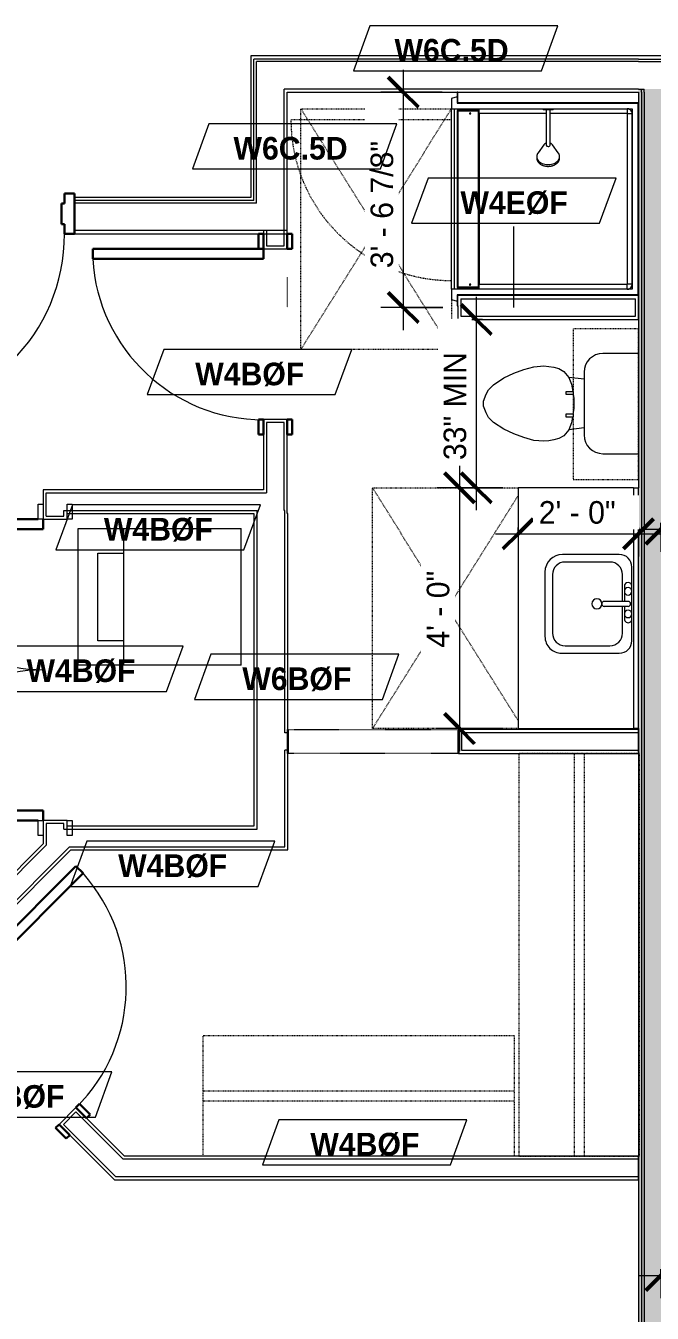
# Model space of a CAD drawing. Header units: inches. Extents: x -4010 to -1872, y 9846 to 12241.
# Drawn here: x -3465.3 to -3340.4, y 10130.1 to 10386.7 of the extents above; entities that cross this region are included whole.
import ezdxf

# ---------------------------------------------------------------- set-up
doc = ezdxf.new("R2010")
doc.units = ezdxf.units.IN
doc.header["$MEASUREMENT"] = 0
for name, pattern in [('Dash', [0.25, 0.125, -0.125]), ('Dash 3_32_', [0.1875, 0.09375, -0.09375]), ('Overhead', [0.15625, 0.09375, -0.0625])]:
    doc.linetypes.add(name, pattern=pattern)
for name, color, linetype, lineweight in [('0-1', 7, 'Continuous', 5), ('0-3', 8, 'Continuous', 9), ('A-ANNO-DIMS', 211, 'Continuous', 9), ('A-ANNO-DIMS-48', 211, 'Continuous', 9), ('A-DETL-1', 90, 'Dash 3_32_', 18), ('A-DETL-GENF-3', 92, 'Overhead', 9), ('A-DETL-MEDM', 33, 'Continuous', 30), ('A-DOOR-1', 7, 'Continuous', 9), ('A-DOOR-2', 10, 'Continuous', 30), ('A-DOOR-3', 31, 'Continuous', 9), ('A-DOOR-4', 31, 'Continuous', 30), ('A-DOOR-FRAM-2', 10, 'Continuous', 30), ('A-DOOR-FRAM-3', 31, 'Continuous', 30), ('A-GENM', 5, 'Continuous', 9), ('A-GENM-HDLN', 13, 'Dash', 9), ('A-WALL', 113, 'Continuous', 18), ('A-WALL-2', 250, 'Continuous', 18), ('A-WALL-3', 113, 'Continuous', 9), ('A-WALL-IDEN', 211, 'Continuous', 9), ('I-WALL-2', 241, 'Continuous', 5), ('I-WALL-3', 7, 'Continuous', 9), ('I-WALL-4', 2, 'Continuous', 9), ('P-SANR-FIXT', 6, 'Continuous', 9), ('P-SANR-FIXT-HDLN', 131, 'Dash', 9), ('Q-CASE', 31, 'Continuous', 9), ('Q-CASE-2', 31, 'Dash', 9), ('Q-CASE-HDLN', 31, 'Dash', 9)]:
    doc.layers.add(name, color=color, linetype=linetype, lineweight=lineweight)
doc.styles.add('Century Gothic', font='ufonts.com_century-gothic.ttf', dxfattribs={"height": 4.5})
doc.styles.add('Century Gothic_B', font='GOTHICB.TTF', dxfattribs={"height": 4.5})
doc.dimstyles.new('OD_1__HACK_2', dxfattribs={"dimscale": 12, "dimtxt": 4.698757, "dimasz": 0.5, "dimexe": 0.375, "dimexo": 0.25, "dimgap": 0.0625, "dimtad": 1, "dimdec": 4, "dimrnd": 0.0625, "dimzin": 3, "dimdsep": 46, "dimlunit": 4, "dimtxsty": 'Century Gothic', "dimblk1": 'OBLIQUE', "dimblk2": 'OBLIQUE', "dimsah": 1, "dimcen": 0.09, "dimdle": 0.375, "dimazin": 0, "dimtfac": 1, "dimtdec": 4, "dimtix": 1, "dimtmove": 0, "dimatfit": 3, "dimfxl": 1, "dimtvp": 1, "dimtfill": 1, "dimfrac": 2, "dimtolj": 1, "dimtzin": 0, "dimarcsym": 2})

# ---------------------------------------------------------------- blocks, each defined once
blk = doc.blocks.new('HOLLOW METAL - UNIT DOOR-2191978-UNITS PLANS - 3RD FLOOR')
at = {"layer": 'A-DOOR-1'}
blk.add_arc((18, 3.875), 36, 90, 180, dxfattribs=at)
at = {"layer": 'A-DOOR-2'}
for p, q in [((18, 39.875), (16.25, 39.875)), ((16.25, 39.875), (16.25, 3.875)), ((18, 3.875), (18, 39.875)), ((16.25, 3.875), (18, 3.875))]:
    blk.add_line(p, q, dxfattribs=at)
at = {"layer": 'A-DOOR-FRAM-2'}
for p, q in [((-18, 3.875), (-20, 3.875)), ((-20, 3.875), (-20, -4.125)), ((-18, 1.9375), (-18, 3.875)), ((18, 3.875), (18, 1.9375)), ((20, 3.875), (18, 3.875)), ((20, -4.125), (20, 3.875)), ((-17.375, 1.9375), (-18, 1.9375)), ((-17.375, -2.1875), (-17.375, 1.9375)), ((18, 1.9375), (17.375, 1.9375)), ((17.375, 1.9375), (17.375, -2.1875)), ((-18, -4.125), (-18, -2.1875)), ((-18, -2.1875), (-17.375, -2.1875)), ((17.375, -2.1875), (18, -2.1875)), ((18, -2.1875), (18, -4.125)), ((-20, -4.125), (-18, -4.125)), ((18, -4.125), (20, -4.125))]:
    blk.add_line(p, q, dxfattribs=at)
blk = doc.blocks.new('CTR - 1st Phase - Common Walls_rvt-1-UNITS PLANS - 3RD FLOOR')
at = {"layer": 'I-WALL-2'}
for points in [[(-3342.54, 9988.44), (-3342.54, 10374.04), (-3343.16, 10374.04), (-3343.16, 9988.44)], [(-3342.04, 9988.44), (-3342.04, 10374.04), (-3342.54, 10374.04), (-3342.54, 9988.44)], [(-3342.04, 9988.44), (-3336.54, 9988.44), (-3336.54, 10374.04), (-3342.04, 10374.04), (-3342.04, 9995.9)]]:
    blk.add_hatch(color=256, dxfattribs=at).paths.add_polyline_path(points, flags=0)
at = {"layer": 'A-WALL-2'}
for p, q in [((-3343.16, 10380.04), (-3419.78, 10380.04)), ((-3419.78, 10379.54), (-3419.78, 10380.04)), ((-3419.78, 10373.41), (-3419.78, 10379.54)), ((-3343.16, 10379.54), (-3419.28, 10379.54)), ((-3419.28, 10374.04), (-3419.28, 10379.54)), ((-3343.16, 10380.04), (-3342.54, 10380.04)), ((-3343.16, 10379.54), (-3342.04, 10379.54)), ((-3342.54, 10380.04), (-3342.04, 10380.04)), ((-3342.54, 10380.04), (-3342.04, 10380.04)), ((-3342.04, 10380.04), (-3207.1, 10380.04)), ((-3342.04, 10379.54), (-3207.1, 10379.54)), ((-3419.78, 10351.84), (-3419.78, 10373.41)), ((-3419.28, 10373.41), (-3419.28, 10374.04)), ((-3419.28, 10351.34), (-3419.28, 10373.41)), ((-3343.16, 10374.04), (-3413.78, 10374.04)), ((-3413.78, 10373.41), (-3413.78, 10374.04)), ((-3413.78, 10345.84), (-3413.78, 10373.41)), ((-3343.16, 10374.04), (-3342.54, 10374.04)), ((-3342.54, 10373.41), (-3342.54, 10374.04)), ((-3342.54, 10374.04), (-3342.04, 10374.04)), ((-3342.54, 10373.41), (-3342.54, 9988.44)), ((-3342.04, 10373.41), (-3342.04, 10374.04)), ((-3342.04, 10373.41), (-3342.04, 9988.44)), ((-3420.41, 10351.84), (-3455.52, 10351.84)), ((-3420.41, 10351.34), (-3455.52, 10351.34)), ((-3419.78, 10351.84), (-3420.41, 10351.84)), ((-3419.78, 10351.34), (-3420.41, 10351.34)), ((-3419.28, 10351.34), (-3419.78, 10351.34)), ((-3420.41, 10345.84), (-3455.52, 10345.84)), ((-3419.28, 10345.84), (-3420.41, 10345.84)), ((-3413.78, 10345.84), (-3419.28, 10345.84))]:
    blk.add_line(p, q, dxfattribs=at)
at = {"layer": 'I-WALL-3'}
for p, q in [((-3343.16, 10380.66), (-3420.41, 10380.66)), ((-3420.41, 10380.66), (-3420.41, 10380.04)), ((-3420.41, 10380.04), (-3420.41, 10373.41)), ((-3342.54, 10380.66), (-3343.16, 10380.66)), ((-3207.1, 10380.66), (-3342.54, 10380.66)), ((-3420.41, 10373.41), (-3420.41, 10352.46)), ((-3413.16, 10373.41), (-3379.28, 10373.41)), ((-3413.16, 10345.21), (-3413.16, 10373.41)), ((-3379.16, 10373.41), (-3343.16, 10373.41)), ((-3343.16, 10373.41), (-3343.16, 10371.39)), ((-3420.41, 10352.46), (-3455.52, 10352.46)), ((-3455.52, 10345.21), (-3420.41, 10345.21)), ((-3420.41, 10345.21), (-3413.78, 10345.21)), ((-3413.78, 10345.21), (-3413.16, 10345.21)), ((-3343.16, 10332.89), (-3343.16, 10294.6)), ((-3343.16, 10246.6), (-3343.16, 9988.44))]:
    blk.add_line(p, q, dxfattribs=at)
at = {"layer": '0-3', "rotation": 180}
blk.add_blockref('HOLLOW METAL - UNIT DOOR-2191978-UNITS PLANS - 3RD FLOOR', (-3475.52, 10349.09), dxfattribs=at)
blk = doc.blocks.new('SWING - DOUBLE - FLUSH - 5-0 x 6-8 - DUMMY-3700318-UNITS PLANS - 3RD FLOOR')
at = {"layer": 'A-DOOR-3'}
for p, q in [((-33, 2.375), (-33, 3.375)), ((-33, 3.375), (-30, 3.375)), ((-30, 3.375), (-30, 2.375)), ((30, 2.375), (30, 3.375)), ((30, 3.375), (33, 3.375)), ((33, 3.375), (33, 2.375)), ((-30, 2.375), (-33, 2.375)), ((33, 2.375), (30, 2.375)), ((-33, -2.375), (-30, -2.375)), ((-33, -3.375), (-33, -2.375)), ((-30, -2.375), (-30, -3.375)), ((30, -2.375), (33, -2.375)), ((30, -3.375), (30, -2.375)), ((33, -2.375), (33, -3.375)), ((-30, -3.375), (-33, -3.375)), ((33, -3.375), (30, -3.375))]:
    blk.add_line(p, q, dxfattribs=at)
for centre, start, end in [((-30, -2.375), 270, 0), ((30, -2.375), 180, 270)]:
    blk.add_arc(centre, 30, start, end, dxfattribs=at)
at = {"layer": 'A-DOOR-4'}
for p, q in [((-28, -2.375), (-30, -2.375)), ((-28, -32.375), (-28, -2.375)), ((28, -2.375), (30, -2.375)), ((28, -32.375), (28, -2.375)), ((-30, -3.375), (-30, -32.375)), ((30, -3.375), (30, -32.375)), ((-30, -32.375), (-28, -32.375)), ((30, -32.375), (28, -32.375))]:
    blk.add_line(p, q, dxfattribs=at)
blk = doc.blocks.new('Door-Opening - 34_ x 80_-3924454-UNITS PLANS - 3RD FLOOR')
at = {"layer": 'A-DETL-GENF-3'}
for p, q in [((-17.32, 2.37), (16.68, 2.37)), ((16.68, -2.38), (-17.32, -2.38))]:
    blk.add_line(p, q, dxfattribs=at)
at = {"layer": 'A-DETL-MEDM'}
for p, q in [((-17.32, -2.38), (-17.32, 2.37)), ((16.68, 2.37), (16.68, -2.38))]:
    blk.add_line(p, q, dxfattribs=at)
blk = doc.blocks.new('M_Sink Vanity-Square - 500 x 440mm-1352614-UNITS PLANS - 3RD FLOOR')
at = {"layer": 'P-SANR-FIXT'}
for p, q in [((7.96, 7.09), (-6.72, 7.09)), ((0.12, 5.22), (-5.22, 5.22)), ((3.62, 7.09), (-2.88, 7.09)), ((-2.88, 5.59), (0.12, 5.59)), ((0.12, 6.33), (0.12, 1.59)), ((1.12, 6.33), (1.12, 1.59)), ((1.12, 5.59), (3.62, 5.59)), ((6.46, 5.22), (1.12, 5.22)), ((-9.22, 4.59), (-9.22, -6.73)), ((-7.72, 2.72), (-7.72, -6.23)), ((8.96, -6.23), (8.96, 2.72)), ((10.46, -6.91), (10.46, 4.59)), ((-5.72, -10.23), (7.14, -10.23)), ((-5.22, -8.73), (6.46, -8.73))]:
    blk.add_line(p, q, dxfattribs=at)
for centre, radius, start, end in [((-6.72, 4.59), 2.5, 90, 180), ((-5.22, 2.72), 2.5, 90, 180), ((-2.88, 6.34), 0.75, 90, 270), ((-1.88, 6.34), 0.75, 360, 180), ((-1.88, 6.34), 0.75, 180, 0), ((0.62, 6.33), 0.5, 360, 180), ((2.62, 6.34), 0.75, 360, 180), ((2.62, 6.34), 0.75, 180, 360), ((3.62, 6.34), 0.75, 270, 90), ((6.46, 2.72), 2.5, 0, 90), ((7.96, 4.59), 2.5, 360, 90), ((0.62, 0.13), 1, 360, 180), ((0.62, 0.13), 1, 180, 0), ((0.62, 1.59), 0.5, 180, 0), ((-5.72, -6.73), 3.5, 180, 270), ((-5.22, -6.23), 2.5, 180, 270), ((6.46, -6.23), 2.5, 270, 0), ((7.14, -6.91), 3.32, 270, 0)]:
    blk.add_arc(centre, radius, start, end, dxfattribs=at)
blk = doc.blocks.new('Toilet-Domestic-3D - Toilet-Domestic-3D-V31-UNITS PLANS - 3RD FLOOR')
at = {"layer": 'P-SANR-FIXT'}
for p, q in [((-3.74, 10), (-2.74, 11)), ((-2.74, 11), (-1.87, 11.5)), ((-1.87, 11.5), (-0.5, 12)), ((-0.5, 12), (0.5, 12)), ((0.5, 12), (1.87, 11.5)), ((1.87, 11.5), (2.74, 11)), ((2.74, 11), (3.74, 10)), ((-6.06, 6), (-5.13, 8)), ((-5.13, 8), (-3.74, 10)), ((3.74, 10), (5.13, 8)), ((5.13, 8), (6.06, 6)), ((-6.79, 4), (-6.06, 6)), ((6.06, 6), (6.79, 4)), ((-7.33, 1.99), (-6.79, 4)), ((6.79, 4), (7.33, 1.99)), ((-7.5, 0), (-7.33, 1.99)), ((7.33, 1.99), (7.5, 0)), ((-7.41, -1), (-7.5, 0)), ((-7.24, -2), (-7.41, -1)), ((-6.97, -3), (-7.24, -2)), ((7.24, -2), (6.97, -3)), ((7.41, -1), (7.24, -2)), ((7.5, 0), (7.41, -1)), ((-6.4, -4), (-6.97, -3)), ((-5.21, -5), (-6.4, -4)), ((-3.84, -5.5), (-5.21, -5)), ((-4.86, -8.02), (-5.21, -5)), ((5.21, -5), (3.84, -5.5)), ((4.86, -8.02), (5.21, -5)), ((6.4, -4), (5.21, -5)), ((6.97, -3), (6.4, -4)), ((-2.61, -5.72), (-3.84, -5.5)), ((-1, -6), (-2.12, -5.8)), ((1, -6), (-1, -6)), ((1.89, -5.84), (1, -6)), ((3.84, -5.5), (2.38, -5.76)), ((6.25, -8.02), (-6.25, -8.02)), ((-9.98, -11.75), (-9.98, -18.85)), ((9.98, -18.85), (9.98, -11.75))]:
    blk.add_line(p, q, dxfattribs=at)
for centre, start, end in [((-6.25, -11.75), 90, 180), ((6.25, -11.75), 0, 90)]:
    blk.add_arc(centre, 3.73, start, end, dxfattribs=at)
blk = doc.blocks.new('Bath Vanity - Bath Vanity 48_-2551079-UNITS PLANS - 3RD FLOOR')
at = {"layer": 'Q-CASE'}
for p, q in [((-23.26, -1), (-23.26, -24)), ((24.74, -24), (24.74, -1)), ((-23.26, -24), (24.74, -24))]:
    blk.add_line(p, q, dxfattribs=at)
blk = doc.blocks.new('ADA Clearances - 30_x48_-1721104-UNITS PLANS - 3RD FLOOR')
at = {"layer": 'A-GENM-HDLN'}
for p, q in [((15, 24), (-15, -24)), ((-15, 24), (15, -24)), ((-15, 14), (-15, 24)), ((-15, 24), (15, 24)), ((15, 24), (15, -24)), ((15, -24), (-15, -24))]:
    blk.add_line(p, q, dxfattribs=at)
blk = doc.blocks.new('ADA Clearances - 30_x48_-V8-UNITS PLANS - 3RD FLOOR')
at = {"layer": 'A-GENM-HDLN'}
for p, q in [((15, 24), (-14, -22.41)), ((-14, 24), (15, 24)), ((15, 24), (15, -24)), ((-14, 22.41), (15, -24)), ((15, -24), (-14, -24))]:
    blk.add_line(p, q, dxfattribs=at)
blk = doc.blocks.new('BATHROOM MIRROR - BATHROOM MIRROR 48_-3124766-UNITS PLANS - 3RD FLOOR')
at = {"layer": 'Q-CASE'}
for p, q in [((24.74, 24), (-23.26, 24)), ((-23.26, 23), (-23.26, 24)), ((24.74, 24), (24.74, 23)), ((-23.26, 23), (24.74, 23))]:
    blk.add_line(p, q, dxfattribs=at)
blk = doc.blocks.new('300 Series Wall Hung Cabinet_326 - 30_-2909952-UNITS PLANS - 3RD FLOOR')
at = {"layer": 'Q-CASE'}
for p, q in [((-2.5, -13.19), (-2.01, -13.19)), ((-2.5, -13.19), (-2.5, -14.69)), ((-2.5, -14.69), (-2.01, -14.69)), ((-2.01, -14.69), (-2.01, -13.19)), ((2, -13.19), (2.49, -13.19)), ((2, -13.19), (2, -14.69)), ((2, -14.69), (2.49, -14.69)), ((2.49, -14.69), (2.49, -13.19))]:
    blk.add_line(p, q, dxfattribs=at)
at = {"layer": 'Q-CASE-2'}
for p, q in [((15, -0.19), (-15, -0.19)), ((-15, -0.19), (-15, -13.19)), ((15, -13.19), (15, -0.19)), ((-15, -13.19), (15, -13.19))]:
    blk.add_line(p, q, dxfattribs=at)
blk = doc.blocks.new('Stacked Washer and Dryer - 26_x25_ - Private-1352637-UNITS PLANS - 3RD FLOOR')
at = {"layer": 'P-SANR-FIXT'}
for p, q in [((0, 13.625), (32.4375, 13.625)), ((0, 13.625), (0, -13.625)), ((23.34375, 13.625), (23.34375, -13.625)), ((32.4375, 13.625), (32.4375, -13.625)), ((23.34375, 8.75), (28.53125, 8.75)), ((28.53125, 8.75), (28.53125, -8.75)), ((28.53125, -8.75), (23.34375, -8.75)), ((32.4375, -13.625), (0, -13.625))]:
    blk.add_line(p, q, dxfattribs=at)
blk = doc.blocks.new('SWING - SINGLE - FLUSH - 2-10 x 6-8 - PRIVACY-3199407-UNITS PLANS - 3RD FLOOR')
at = {"layer": 'A-DOOR-3'}
blk.add_arc((17, 2.37), 34.07, 93.3657, 180, dxfattribs=at)
at = {"layer": 'A-DOOR-4'}
for p, q in [((15, 2.37), (15, 36.38)), ((17, 36.38), (15, 36.38)), ((17, 2.37), (17, 36.38)), ((17, 2.37), (15, 2.37))]:
    blk.add_line(p, q, dxfattribs=at)
at = {"layer": 'A-DOOR-FRAM-3'}
for p, q in [((-17, 3.37), (-20, 3.37)), ((-20, 3.37), (-20, 2.37)), ((-17, 2.37), (-17, 3.37)), ((20, 3.37), (17, 3.37)), ((17, 3.37), (17, 2.37)), ((20, 2.37), (20, 3.37)), ((-20, 2.37), (-17, 2.37)), ((17, 2.37), (20, 2.37)), ((-17, -2.38), (-20, -2.38)), ((-20, -2.38), (-20, -3.38)), ((-17, -3.38), (-17, -2.38)), ((20, -2.38), (17, -2.38)), ((17, -2.38), (17, -3.38)), ((20, -3.38), (20, -2.38)), ((-20, -3.38), (-17, -3.38)), ((17, -3.38), (20, -3.38))]:
    blk.add_line(p, q, dxfattribs=at)
blk = doc.blocks.new('OD_CW_Closet - OD_CW_Closet-3802031-UNITS PLANS - 3RD FLOOR')
at = {"layer": 'Q-CASE-HDLN'}
for p, q in [((80.99, 24), (0.74, 24)), ((0.74, 24), (0.74, 0)), ((80.99, 0), (80.99, 24)), ((0.74, 13), (80.99, 13)), ((0.74, 11), (80.99, 11)), ((0.74, 0), (80.99, 0))]:
    blk.add_line(p, q, dxfattribs=at)
blk = doc.blocks.new('SWING - SINGLE - FLUSH - 2-10 x 6-8 - PRIVACY-3199405-UNITS PLANS - 3RD FLOOR')
at = {"layer": 'A-DOOR-3'}
blk.add_arc((17, -2.37), 34.07, 180, 266.6343, dxfattribs=at)
at = {"layer": 'A-DOOR-4'}
for p, q in [((15, -2.37), (15, -36.38)), ((17, -2.37), (15, -2.37)), ((17, -2.37), (17, -36.38)), ((17, -36.38), (15, -36.38))]:
    blk.add_line(p, q, dxfattribs=at)
at = {"layer": 'A-DOOR-FRAM-3'}
for p, q in [((-20, 2.38), (-20, 3.38)), ((-20, 3.38), (-17, 3.38)), ((-17, 3.38), (-17, 2.38)), ((17, 2.38), (17, 3.38)), ((17, 3.38), (20, 3.38)), ((20, 3.38), (20, 2.38)), ((-17, 2.38), (-20, 2.38)), ((20, 2.38), (17, 2.38)), ((-20, -2.37), (-17, -2.37)), ((-20, -3.37), (-20, -2.37)), ((-17, -2.37), (-17, -3.37)), ((17, -2.37), (20, -2.37)), ((17, -3.37), (17, -2.37)), ((20, -2.37), (20, -3.37)), ((-17, -3.37), (-20, -3.37)), ((20, -3.37), (17, -3.37))]:
    blk.add_line(p, q, dxfattribs=at)
blk = doc.blocks.new('4LBS24238A75FTB_V2 - 4LBS24238A75FTB_V2-3755113-UNITS PLANS - 3RD FLOOR')
at = {"layer": 'P-SANR-FIXT'}
for p, q in [((0.12, 36.62), (-2.02, 36.62)), ((-2.02, 36.62), (-2.02, 36.5)), ((-2.02, 36.5), (0, 36.5)), ((-0.75, 37.75), (-1.13, 36.62)), ((1.25, 37.75), (-0.75, 37.75)), ((0, 0.5), (0, 36.5)), ((0.12, 0.63), (0.12, 36.62)), ((1.25, 37.75), (37.25, 37.75)), ((1.25, 37.25), (1.25, 37.75)), ((1.25, 1.75), (1.25, 37.75)), ((37.25, 37.25), (1.25, 37.25)), ((1.62, 36.62), (1.62, 32.27)), ((36.88, 36.62), (1.62, 36.62)), ((36.75, 36.5), (1.75, 36.5)), ((1.75, 36.5), (1.75, 32.38)), ((36.75, 32.38), (36.75, 36.5)), ((36.88, 32.27), (36.88, 36.62)), ((37.25, 37.75), (37.25, 37.25)), ((39.25, 37.75), (37.25, 37.75)), ((37.25, 37.75), (37.25, 19.48)), ((40.52, 36.62), (38.38, 36.62)), ((38.38, 36.62), (38.38, 0.63)), ((38.5, 36.5), (38.5, 0.5)), ((38.5, 36.5), (40.52, 36.5)), ((39.63, 36.62), (39.25, 37.75)), ((40.52, 36.5), (40.52, 36.62)), ((1.75, 32.38), (36.75, 32.38)), ((2.2, 2.75), (2.2, 32.27)), ((36.3, 32.27), (2.2, 32.27)), ((36.3, 18.89), (36.3, 32.27)), ((36.3, 2.75), (36.3, 18.11)), ((37.25, 17.52), (37.25, 1.75)), ((2.25, 2.7), (36.25, 2.7)), ((38.5, 0.5), (0, 0.5)), ((38.38, 0.63), (0.12, 0.63)), ((37.25, 1.75), (1.25, 1.75)), ((1.28, 2.51), (1.3, 2.43)), ((1.4, 2.23), (1.42, 2.2)), ((1.51, 2.08), (1.58, 2.01)), ((1.7, 1.92), (1.73, 1.9)), ((1.75, 1.89), (1.78, 1.87)), ((1.93, 1.8), (2.01, 1.78)), ((2.25, 1.75), (2.25, 1.77)), ((2.25, 1.77), (36.25, 1.77)), ((36.25, 1.75), (36.25, 1.77)), ((36.49, 1.78), (36.57, 1.8)), ((36.77, 1.9), (36.8, 1.92)), ((36.92, 2.01), (36.99, 2.08)), ((37.08, 2.2), (37.1, 2.23)), ((37.2, 2.43), (37.22, 2.51))]:
    blk.add_line(p, q, dxfattribs=at)
for centre, radius, start, end in [((2.2, 34.06), 0.125, 0, 180), ((2.2, 34.06), 0.125, 180, 0), ((36.3, 34.06), 0.125, 0, 180), ((36.3, 34.06), 0.125, 180, 0), ((2.25, 2.75), 1, 180, 270), ((36.25, 2.75), 1, 270, 0)]:
    blk.add_arc(centre, radius, start, end, dxfattribs=at)
for centre, major_axis, start_param, end_param in [((2.2, 32.28), (-0.95, 0), 0, 1.570796), ((36.3, 32.28), (0.95, 0), 4.712389, 6.283185)]:
    blk.add_ellipse(centre, major_axis=major_axis, ratio=0.019505, start_param=start_param, end_param=end_param, dxfattribs=at)
for points, knots in [([(1.25, 2.77), (1.25, 2.77), (1.27, 2.76), (1.4, 2.76), (1.64, 2.75), (1.95, 2.75), (2.12, 2.75), (2.2, 2.75)], [-1, -1, -1, -1, -0.833333, -0.666667, -0.333333, -0.166667, 0, 0, 0, 0]), ([(1.25, 2.77), (1.25, 2.7), (1.26, 2.57), (1.34, 2.32), (1.52, 2.04), (1.8, 1.86), (2.05, 1.78), (2.18, 1.77), (2.25, 1.77)], [-1, -1, -1, -1, -0.875, -0.75, -0.5, -0.25, -0.125, 0, 0, 0, 0]), ([(2.2, 2.75), (2.2, 2.74), (2.2, 2.74), (2.2, 2.73), (2.21, 2.72), (2.21, 2.72), (2.22, 2.71), (2.23, 2.71), (2.24, 2.7), (2.24, 2.7), (2.25, 2.7), (2.25, 2.7)], [-1, -1, -1, -1, -0.833333, -0.75, -0.666667, -0.583333, -0.416667, -0.291667, -0.208333, -0.083333, 0, 0, 0, 0]), ([(36.25, 1.77), (36.32, 1.77), (36.45, 1.78), (36.7, 1.86), (36.98, 2.04), (37.16, 2.32), (37.24, 2.57), (37.25, 2.7), (37.25, 2.77)], [-1, -1, -1, -1, -0.875, -0.75, -0.5, -0.25, -0.125, 0, 0, 0, 0]), ([(36.25, 2.7), (36.26, 2.7), (36.26, 2.7), (36.27, 2.7), (36.28, 2.71), (36.28, 2.71), (36.29, 2.72), (36.29, 2.73), (36.3, 2.74), (36.3, 2.74), (36.3, 2.75), (36.3, 2.75)], [-1, -1, -1, -1, -0.833333, -0.75, -0.666667, -0.583333, -0.416667, -0.291667, -0.208333, -0.083333, 0, 0, 0, 0]), ([(36.25, 1.8), (36.25, 1.82), (36.25, 1.91), (36.25, 2.14), (36.25, 2.45), (36.25, 2.62), (36.25, 2.7)], [-0.8333333, -0.8333333, -0.8333333, -0.8333333, -0.6666667, -0.3333333, -0.1666667, 0, 0, 0, 0]), ([(1.59, 2), (1.54, 2.04), (1.47, 2.12), (1.41, 2.21), (1.38, 2.25)], [0.4611793, 0.4611793, 0.4611793, 0.4611793, 0.5714286, 0.6665731, 0.6665731, 0.6665731, 0.6665731]), ([(2.25, 1.75), (2.17, 1.75), (2.03, 1.77), (1.86, 1.82), (1.77, 1.87), (1.75, 1.88)], [0, 0, 0, 0, 0.1428571, 0.2857143, 0.3333068, 0.3333068, 0.3333068, 0.3333068]), ([(36.75, 1.88), (36.7, 1.85), (36.59, 1.8), (36.42, 1.76), (36.31, 1.75), (36.25, 1.75)], [0.6666667, 0.6666667, 0.6666667, 0.6666667, 0.7857143, 0.8928571, 1, 1, 1, 1]), ([(37.01, 2.1), (36.97, 2.05), (36.89, 1.97), (36.79, 1.91), (36.75, 1.88)], [0.4475924, 0.4475924, 0.4475924, 0.4475924, 0.5714286, 0.6665731, 0.6665731, 0.6665731, 0.6665731]), ([(37.19, 2.42), (37.18, 2.38), (37.16, 2.33), (37.13, 2.27), (37.12, 2.25)], [0.2174647, 0.2174647, 0.2174647, 0.2174647, 0.2857143, 0.3333068, 0.3333068, 0.3333068, 0.3333068])]:
    blk.add_open_spline(points, degree=3, knots=knots, dxfattribs=at)
for points in [[(1.25, 2.71), (1.25, 2.72), (1.25, 2.74), (1.25, 2.75)], [(2.25, 1.8), (2.25, 1.82), (2.25, 1.88), (2.25, 2.03), (2.25, 2.22), (2.25, 2.45), (2.25, 2.62), (2.25, 2.7)], [(37.25, 2.77), (37.25, 2.77), (37.23, 2.76), (37.13, 2.76), (36.98, 2.76), (36.78, 2.75), (36.55, 2.75), (36.38, 2.75), (36.3, 2.75)], [(37.25, 2.75), (37.25, 2.72), (37.25, 2.7), (37.25, 2.67)], [(1.38, 2.25), (1.37, 2.27), (1.36, 2.3), (1.35, 2.32)], [(1.75, 1.88), (1.71, 1.91), (1.67, 1.94), (1.63, 1.97)], [(37.12, 2.25), (37.09, 2.21), (37.07, 2.18), (37.04, 2.14)]]:
    blk.add_open_spline(points, degree=3, dxfattribs=at)
at = {"layer": 'P-SANR-FIXT-HDLN'}
blk.add_line((35, 37.75), (35, 69.75), dxfattribs=at)
blk.add_arc((35, 37.75), 32, 90, 180, dxfattribs=at)
blk = doc.blocks.new('Shower Head - Shower Head-3265626-UNITS PLANS - 3RD FLOOR')
at = {"layer": 'P-SANR-FIXT'}
for p, q in [((-0.98, 0), (0.98, 0)), ((-0.98, 0), (-0.98, -0.26)), ((0.98, -0.26), (-0.98, -0.26)), ((-0.39, -0.26), (-0.39, -1)), ((0.39, -1), (0.39, -0.26)), ((0.98, -0.26), (0.98, 0)), ((-0.84, -7.19), (-2.02, -8.78)), ((-0.39, -6.01), (-0.39, -7.27)), ((0.39, -7.27), (0.39, -6.01)), ((2.02, -8.78), (0.84, -7.19)), ((-2.28, -9.54), (-2.28, -9.81)), ((2.28, -9.81), (2.28, -9.54))]:
    blk.add_line(p, q, dxfattribs=at)
at = {"layer": 'P-SANR-FIXT', "flags": 128}
for points in [[(-0.39, -1), (-0.39, -1.29), (-0.39, -1.57), (-0.39, -1.85), (-0.39, -2.13), (-0.39, -2.41), (-0.39, -2.69), (-0.39, -2.96), (-0.39, -3.23), (-0.39, -3.5), (-0.39, -3.76), (-0.39, -4.02), (-0.39, -4.27), (-0.39, -4.52), (-0.39, -4.77), (-0.39, -5), (-0.39, -5.23), (-0.39, -5.46), (-0.39, -5.67), (-0.39, -5.88), (-0.39, -6.01)], [(0.39, -6.01), (0.39, -5.81), (0.39, -5.6), (0.39, -5.38), (0.39, -5.15), (0.39, -4.92), (0.39, -4.68), (0.39, -4.43), (0.39, -4.18), (0.39, -3.93), (0.39, -3.67), (0.39, -3.4), (0.39, -3.13), (0.39, -2.86), (0.39, -2.59), (0.39, -2.31), (0.39, -2.03), (0.39, -1.75), (0.39, -1.46), (0.39, -1.18), (0.39, -1)], [(-0.39, -6.87), (-0.43, -6.88), (-0.46, -6.9), (-0.49, -6.91), (-0.52, -6.93), (-0.55, -6.94), (-0.58, -6.96), (-0.61, -6.98), (-0.64, -7), (-0.67, -7.03), (-0.7, -7.05), (-0.73, -7.07), (-0.76, -7.1), (-0.78, -7.13), (-0.81, -7.16), (-0.83, -7.19), (-0.84, -7.19)], [(0.84, -7.19), (0.81, -7.16), (0.79, -7.13), (0.76, -7.1), (0.73, -7.08), (0.7, -7.05), (0.68, -7.03), (0.65, -7.01), (0.62, -6.98), (0.59, -6.97), (0.56, -6.95), (0.53, -6.93), (0.49, -6.91), (0.46, -6.9), (0.43, -6.89), (0.4, -6.87)], [(-2.28, -9.81), (-2.28, -9.88), (-2.28, -9.95), (-2.27, -10.02), (-2.25, -10.09), (-2.24, -10.16), (-2.21, -10.23), (-2.19, -10.3), (-2.16, -10.36), (-2.13, -10.43), (-2.09, -10.49), (-2.05, -10.55), (-2.01, -10.61), (-1.97, -10.67), (-1.92, -10.73), (-1.86, -10.79), (-1.81, -10.84), (-1.75, -10.89), (-1.69, -10.94), (-1.63, -10.99), (-1.57, -11.04), (-1.5, -11.08), (-1.43, -11.12), (-1.36, -11.16), (-1.28, -11.2), (-1.21, -11.24), (-1.13, -11.27), (-1.05, -11.3), (-0.97, -11.33), (-0.89, -11.36), (-0.81, -11.38), (-0.72, -11.4), (-0.64, -11.42), (-0.55, -11.44), (-0.47, -11.45), (-0.38, -11.46), (-0.29, -11.47), (-0.2, -11.48), (-0.11, -11.49), (-0.02, -11.49), (0, -11.49)], [(0, -11.49), (0.09, -11.49), (0.18, -11.48), (0.27, -11.48), (0.35, -11.47), (0.44, -11.46), (0.53, -11.44), (0.62, -11.43), (0.7, -11.41), (0.79, -11.39), (0.87, -11.36), (0.95, -11.34), (1.03, -11.31), (1.11, -11.28), (1.19, -11.25), (1.26, -11.21), (1.34, -11.17), (1.41, -11.13), (1.48, -11.09), (1.55, -11.05), (1.61, -11), (1.68, -10.95), (1.74, -10.9), (1.8, -10.85), (1.85, -10.8), (1.9, -10.74), (1.95, -10.69), (2, -10.63), (2.04, -10.57), (2.08, -10.51), (2.12, -10.44), (2.15, -10.38), (2.18, -10.31), (2.21, -10.25), (2.23, -10.18), (2.25, -10.11), (2.26, -10.04), (2.27, -9.97), (2.28, -9.9), (2.28, -9.83), (2.28, -9.81)]]:
    blk.add_lwpolyline(points, dxfattribs=at)
at = {"layer": 'P-SANR-FIXT'}
for centre, major_axis, start_param, end_param in [((0, -7.27), (0.394, 0), 3.141593, 4.712389), ((0, -7.27), (-0.394, 0), 1.570796, 3.141593), ((0, -9.54), (2.28, 0), 2.468394, 4.712389), ((0, -9.54), (-2.28, 0), 1.570796, 3.814791)]:
    blk.add_ellipse(centre, major_axis=major_axis, ratio=0.707107, start_param=start_param, end_param=end_param, dxfattribs=at)
blk = doc.blocks.new('OD_CW_Closet - OD_CW_Closet-3850351-UNITS PLANS - 3RD FLOOR')
at = {"layer": 'Q-CASE-HDLN'}
for p, q in [((0.74, -24), (0.74, 0)), ((0.74, 0), (62.72, 0)), ((62.72, 0), (62.72, -24)), ((0.74, -11), (62.72, -11)), ((0.74, -13), (62.72, -13)), ((62.72, -24), (0.74, -24))]:
    blk.add_line(p, q, dxfattribs=at)
blk = doc.blocks.new('DIMBLOCK109-UNITS PLANS - 3RD FLOOR')
at = {"layer": 'A-ANNO-DIMS-48'}
for p, q in [((-3224.85, 10144.04), (-3224.85, 10133.12)), ((-3224.85, 10137.62), (-3224.85, 10144.04)), ((-3343.22, 10137.62), (-3224.85, 10137.62)), ((-3338.72, 10138.87), (-3338.72, 10133.12)), ((-3338.72, 10137.62), (-3338.72, 10138.87))]:
    blk.add_line(p, q, dxfattribs=at)
at = {"layer": 'A-ANNO-DIMS-48', "lineweight": 50}
for p, q in [((-3338.72, 10137.62), (-3335.72, 10140.62)), ((-3224.85, 10137.62), (-3221.85, 10140.62)), ((-3338.72, 10137.62), (-3341.72, 10134.62)), ((-3224.85, 10137.62), (-3227.85, 10134.62))]:
    blk.add_line(p, q, dxfattribs=at)
at = {"layer": 'A-ANNO-DIMS-48', "color": 0, "insert": (-3295.4, 10144.14), "char_height": 4.5, "width": 32.6676, "attachment_point": 1, "line_spacing_factor": 0.984502, "style": 'Century Gothic', "bg_fill": 3, "box_fill_scale": 1.25, "bg_fill_color": 256, "bg_fill_true_color": 13158600, "bg_fill_transparency": 0}
blk.add_mtext('9\' - 5 7/8"', dxfattribs=at)
blk = doc.blocks.new('_Oblique')
at = {"color": 0, "linetype": 'ByBlock', "lineweight": -2}
blk.add_line((-0.5, -0.5), (0.5, 0.5), dxfattribs=at)
blk = doc.blocks.new('DIMBLOCK111-UNITS PLANS - 3RD FLOOR')
at = {"layer": 'A-ANNO-DIMS-48', "lineweight": 50}
for p, q in [((-3338.72, 10286.36), (-3335.72, 10289.36)), ((-3204.72, 10286.36), (-3201.72, 10289.36)), ((-3338.72, 10286.36), (-3341.72, 10283.36)), ((-3204.72, 10286.36), (-3207.72, 10283.36))]:
    blk.add_line(p, q, dxfattribs=at)
at = {"layer": 'A-ANNO-DIMS-48'}
for p, q in [((-3343.22, 10286.36), (-3204.72, 10286.36)), ((-3338.72, 10287.6), (-3338.72, 10281.86)), ((-3338.72, 10286.36), (-3338.72, 10287.6)), ((-3204.72, 10287.6), (-3204.72, 10281.86)), ((-3204.72, 10286.36), (-3204.72, 10287.6))]:
    blk.add_line(p, q, dxfattribs=at)
at = {"layer": 'A-ANNO-DIMS-48', "color": 0, "insert": (-3281.35, 10292.88), "char_height": 4.5, "width": 23.091, "attachment_point": 1, "line_spacing_factor": 0.984502, "style": 'Century Gothic', "bg_fill": 3, "box_fill_scale": 1.25, "bg_fill_color": 256, "bg_fill_true_color": 13158600, "bg_fill_transparency": 0}
blk.add_mtext('11\' - 2"', dxfattribs=at)
blk = doc.blocks.new('DIMBLOCK201-UNITS PLANS - 3RD FLOOR')
at = {"layer": 'A-ANNO-DIMS-48'}
for p, q in [((-3378.84, 10299.1), (-3378.84, 10242.1)), ((-3370.16, 10294.6), (-3383.34, 10294.6)), ((-3378.84, 10294.6), (-3370.16, 10294.6)), ((-3370.16, 10246.6), (-3383.34, 10246.6)), ((-3378.84, 10246.6), (-3370.16, 10246.6))]:
    blk.add_line(p, q, dxfattribs=at)
at = {"layer": 'A-ANNO-DIMS-48', "lineweight": 50}
for p, q in [((-3378.84, 10294.6), (-3381.84, 10297.6)), ((-3378.84, 10294.6), (-3375.84, 10291.6)), ((-3378.84, 10246.6), (-3381.84, 10249.6)), ((-3378.84, 10246.6), (-3375.84, 10243.6))]:
    blk.add_line(p, q, dxfattribs=at)
at = {"layer": 'A-ANNO-DIMS-48', "color": 0, "insert": (-3385.35, 10262.73), "char_height": 4.5, "width": 18.8845, "attachment_point": 1, "rotation": 90, "line_spacing_factor": 0.984502, "style": 'Century Gothic', "bg_fill": 3, "box_fill_scale": 1.25, "bg_fill_color": 256, "bg_fill_true_color": 13158600, "bg_fill_transparency": 0}
blk.add_mtext('4\' - 0"', dxfattribs=at)
blk = doc.blocks.new('DIMBLOCK202-UNITS PLANS - 3RD FLOOR')
at = {"layer": 'A-ANNO-DIMS-48', "lineweight": 50}
for p, q in [((-3367.16, 10285.43), (-3364.16, 10288.43)), ((-3343.16, 10285.43), (-3340.16, 10288.43)), ((-3367.16, 10285.43), (-3370.16, 10282.43)), ((-3343.16, 10285.43), (-3346.16, 10282.43))]:
    blk.add_line(p, q, dxfattribs=at)
at = {"layer": 'A-ANNO-DIMS-48'}
for p, q in [((-3367.16, 10286.67), (-3367.16, 10280.93)), ((-3367.16, 10285.43), (-3367.16, 10286.67)), ((-3343.16, 10286.67), (-3343.16, 10280.93)), ((-3343.16, 10285.43), (-3343.16, 10286.67)), ((-3371.66, 10285.43), (-3338.66, 10285.43))]:
    blk.add_line(p, q, dxfattribs=at)
at = {"layer": 'A-ANNO-DIMS-48', "color": 0, "insert": (-3363.03, 10291.94), "char_height": 4.5, "width": 18.8845, "attachment_point": 1, "line_spacing_factor": 0.984502, "style": 'Century Gothic', "bg_fill": 3, "box_fill_scale": 1.25, "bg_fill_color": 256, "bg_fill_true_color": 13158600, "bg_fill_transparency": 0}
blk.add_mtext('2\' - 0"', dxfattribs=at)
blk = doc.blocks.new('DIMBLOCK203-UNITS PLANS - 3RD FLOOR')
at = {"layer": 'A-ANNO-DIMS-48'}
for p, q in [((-3375.47, 10332.64), (-3375.47, 10290.1)), ((-3374.23, 10328.14), (-3379.97, 10328.14)), ((-3375.47, 10328.14), (-3374.23, 10328.14)), ((-3370.16, 10294.6), (-3379.97, 10294.6)), ((-3375.47, 10294.6), (-3370.16, 10294.6))]:
    blk.add_line(p, q, dxfattribs=at)
at = {"layer": 'A-ANNO-DIMS-48', "lineweight": 50}
for p, q in [((-3375.47, 10328.14), (-3378.47, 10331.14)), ((-3375.47, 10328.14), (-3372.47, 10325.14)), ((-3375.47, 10294.6), (-3378.47, 10297.6)), ((-3375.47, 10294.6), (-3372.47, 10291.6))]:
    blk.add_line(p, q, dxfattribs=at)
at = {"layer": 'A-ANNO-DIMS-48', "color": 0, "insert": (-3381.99, 10300.11), "char_height": 4.5, "width": 27.029, "attachment_point": 1, "rotation": 90, "line_spacing_factor": 0.984502, "style": 'Century Gothic', "bg_fill": 3, "box_fill_scale": 1.25, "bg_fill_color": 256, "bg_fill_true_color": 13158600, "bg_fill_transparency": 0}
blk.add_mtext('33" MIN', dxfattribs=at)
blk = doc.blocks.new('DIMBLOCK204-UNITS PLANS - 3RD FLOOR')
at = {"layer": 'A-ANNO-DIMS-48', "lineweight": 50}
for p, q in [((-3390.02, 10373.41), (-3393.02, 10376.41)), ((-3390.02, 10373.41), (-3387.02, 10370.41)), ((-3390.02, 10330.52), (-3393.02, 10333.52)), ((-3390.02, 10330.52), (-3387.02, 10327.52))]:
    blk.add_line(p, q, dxfattribs=at)
at = {"layer": 'A-ANNO-DIMS-48'}
for p, q in [((-3390.02, 10377.91), (-3390.02, 10326.02)), ((-3382.28, 10373.41), (-3394.52, 10373.41)), ((-3390.02, 10373.41), (-3382.28, 10373.41)), ((-3382.16, 10330.52), (-3394.52, 10330.52)), ((-3390.02, 10330.52), (-3382.16, 10330.52))]:
    blk.add_line(p, q, dxfattribs=at)
at = {"layer": 'A-ANNO-DIMS-48', "color": 0, "insert": (-3396.54, 10338.35), "char_height": 4.5, "width": 32.6676, "attachment_point": 1, "rotation": 90, "line_spacing_factor": 0.984502, "style": 'Century Gothic', "bg_fill": 3, "box_fill_scale": 1.25, "bg_fill_color": 256, "bg_fill_true_color": 13158600, "bg_fill_transparency": 0}
blk.add_mtext('3\' - 6 7/8"', dxfattribs=at)
blk = doc.blocks.new('Wall Tag - Arch Wall-3956453-UNITS PLANS - 3RD FLOOR')
at = {"layer": 'A-WALL-IDEN'}
for p, q in [((-0.3561, 0.0937), (-0.4244, -0.0937)), ((0.4244, 0.0937), (-0.3561, 0.0937)), ((0.3561, -0.0937), (0.4244, 0.0937)), ((-0.4244, -0.0937), (0.3561, -0.0937))]:
    blk.add_line(p, q, dxfattribs=at)

msp = doc.modelspace()

# ---------------------------------------------------------------- linework, layer by layer
at = {"layer": 'A-DETL-1'}
msp.add_line((-3413.15665, 10336.5901), (-3413.15665, 10330.5901), dxfattribs=at)
at = {"layer": 'A-WALL'}
for p, q in [((-3417.28165, 10345.8394), (-3417.28165, 10342.8394)), ((-3413.78165, 10342.8394), (-3413.78165, 10345.8394)), ((-3417.28165, 10342.8394), (-3413.78165, 10342.8394)), ((-3378.53165, 10332.26549), (-3378.53165, 10328.76549)), ((-3378.53165, 10332.26549), (-3343.78165, 10332.26549)), ((-3343.78165, 10328.76549), (-3343.78165, 10332.26549)), ((-3378.53165, 10328.76549), (-3343.78165, 10328.76549)), ((-3417.28165, 10307.5894), (-3417.28165, 10293.5894)), ((-3413.78165, 10307.5894), (-3417.28165, 10307.5894)), ((-3413.78165, 10290.0894), (-3413.78165, 10307.5894)), ((-3461.15554, 10293.5894), (-3417.28165, 10293.5894)), ((-3461.15554, 10288.9394), (-3461.15554, 10293.5894)), ((-3461.15554, 10288.9394), (-3457.65554, 10288.9394)), ((-3457.65554, 10290.0894), (-3419.15554, 10290.0894)), ((-3457.65554, 10288.9394), (-3457.65554, 10290.0894)), ((-3419.15554, 10226.5394), (-3419.15554, 10290.0894)), ((-3413.65554, 10290.0894), (-3413.78165, 10290.0894)), ((-3413.65554, 10245.7894), (-3413.65554, 10290.0894)), ((-3413.03054, 10245.7894), (-3413.65554, 10245.7894)), ((-3343.16124, 10245.7894), (-3378.40554, 10245.7894)), ((-3378.40554, 10245.7894), (-3378.40554, 10242.2894)), ((-3413.03054, 10242.2894), (-3413.65554, 10242.2894)), ((-3413.65554, 10223.0394), (-3413.65554, 10242.2894)), ((-3378.40554, 10242.2894), (-3343.16124, 10242.2894)), ((-3457.65554, 10227.6894), (-3461.15554, 10227.6894)), ((-3461.15554, 10227.6894), (-3461.15554, 10223.35305)), ((-3457.65554, 10226.5394), (-3457.65554, 10227.6894)), ((-3457.65554, 10226.5394), (-3419.15554, 10226.5394)), ((-3461.15554, 10223.35305), (-3494.05407, 10190.45452)), ((-3482.29842, 10197.26042), (-3456.51945, 10223.0394)), ((-3456.51945, 10223.0394), (-3413.65554, 10223.0394)), ((-3455.25159, 10170.21359), (-3457.72646, 10167.73871)), ((-3445.8274, 10160.7894), (-3455.25159, 10170.21359)), ((-3457.72646, 10167.73871), (-3447.27715, 10157.2894)), ((-3343.16124, 10160.7894), (-3445.8274, 10160.7894)), ((-3343.16124, 10157.2894), (-3447.27715, 10157.2894))]:
    msp.add_line(p, q, dxfattribs=at)
at = {"layer": 'A-WALL-3'}
for p, q in [((-3413.15665, 10345.8394), (-3417.90665, 10345.8394)), ((-3417.90665, 10345.8394), (-3417.90665, 10342.2144)), ((-3413.15665, 10342.2144), (-3413.15665, 10345.8394)), ((-3417.90665, 10342.2144), (-3413.15665, 10342.2144)), ((-3413.15665, 10308.2144), (-3417.90665, 10308.2144)), ((-3417.90665, 10308.2144), (-3417.90665, 10294.2144)), ((-3413.15665, 10289.4644), (-3413.15665, 10308.2144)), ((-3417.90665, 10294.2144), (-3461.78054, 10294.2144)), ((-3461.78054, 10294.2144), (-3461.78054, 10288.3144)), ((-3457.03054, 10289.4644), (-3419.78054, 10289.4644)), ((-3457.03054, 10288.3144), (-3457.03054, 10289.4644)), ((-3419.78054, 10289.4644), (-3419.78054, 10227.1644)), ((-3413.03054, 10289.4644), (-3413.15665, 10289.4644)), ((-3413.03054, 10246.4144), (-3413.03054, 10289.4644)), ((-3461.78054, 10288.3144), (-3457.03054, 10288.3144)), ((-3343.16124, 10246.4144), (-3379.03054, 10246.4144)), ((-3343.16124, 10241.6644), (-3343.16124, 10246.4144)), ((-3413.03054, 10222.4144), (-3413.03054, 10241.6644)), ((-3379.03054, 10241.6644), (-3343.16124, 10241.6644)), ((-3461.78054, 10228.3144), (-3461.78054, 10223.61194)), ((-3457.03054, 10228.3144), (-3461.78054, 10228.3144)), ((-3457.03054, 10227.1644), (-3457.03054, 10228.3144)), ((-3419.78054, 10227.1644), (-3457.03054, 10227.1644)), ((-3461.78054, 10223.61194), (-3494.93796, 10190.45452)), ((-3481.41454, 10197.26042), (-3456.26056, 10222.4144)), ((-3456.26056, 10222.4144), (-3413.03054, 10222.4144)), ((-3455.25159, 10171.09747), (-3458.61035, 10167.73871)), ((-3445.56851, 10161.4144), (-3455.25159, 10171.09747)), ((-3458.61035, 10167.73871), (-3447.53603, 10156.6644)), ((-3343.16124, 10161.4144), (-3445.56851, 10161.4144)), ((-3343.16124, 10156.6644), (-3343.16124, 10161.4144)), ((-3447.53603, 10156.6644), (-3343.16124, 10156.6644))]:
    msp.add_line(p, q, dxfattribs=at)
at = {"layer": 'I-WALL-4'}
for p, q in [((-3343.15665, 10328.14049), (-3343.15665, 10332.89049)), ((-3379.15665, 10330.86658), (-3379.15665, 10328.14049)), ((-3379.15665, 10328.14049), (-3343.15665, 10328.14049))]:
    msp.add_line(p, q, dxfattribs=at)

# ---------------------------------------------------------------- block references
at = {"layer": '0-1'}
msp.add_blockref('CTR - 1st Phase - Common Walls_rvt-1-UNITS PLANS - 3RD FLOOR', (0, 0), dxfattribs=at)
at = {"layer": 'A-DOOR-3'}
for name, p, rotation in [('SWING - SINGLE - FLUSH - 2-10 x 6-8 - PRIVACY-3199407-UNITS PLANS - 3RD FLOOR', (-3415.53165, 10325.2144), 90), ('SWING - DOUBLE - FLUSH - 5-0 x 6-8 - DUMMY-3700318-UNITS PLANS - 3RD FLOOR', (-3459.40554, 10258.3144), 270.0000000000007), ('Door-Opening - 34_ x 80_-3924454-UNITS PLANS - 3RD FLOOR', (-3396.35292, 10244.0394), 180), ('SWING - SINGLE - FLUSH - 2-10 x 6-8 - PRIVACY-3199405-UNITS PLANS - 3RD FLOOR', (-3468.95178, 10181.43891), 135.0000000000005)]:
    msp.add_blockref(name, p, dxfattribs=dict(at, rotation=rotation))
at = {"layer": 'A-GENM', "rotation": 180}
for name, p in [('ADA Clearances - 30_x48_-1721104-UNITS PLANS - 3RD FLOOR', (-3395.40665, 10346.14049)), ('ADA Clearances - 30_x48_-V8-UNITS PLANS - 3RD FLOOR', (-3381.16124, 10270.6019))]:
    msp.add_blockref(name, p, dxfattribs=at)
at = {"layer": 'A-WALL-IDEN', "xscale": 47.99999999999997, "yscale": 47.99999999999997, "zscale": 47.99999999999997}
for p in [(-3420.65867, 10317.6519), (-3438.86293, 10286.71237), (-3454.27851, 10258.52123), (-3411.27851, 10256.92006), (-3436.0112, 10219.66237), (-3468.44845, 10173.68487), (-3397.72363, 10164.16642)]:
    msp.add_blockref('Wall Tag - Arch Wall-3956453-UNITS PLANS - 3RD FLOOR', p, dxfattribs=at)
at = {"layer": 'P-SANR-FIXT'}
for name, p, rotation in [('4LBS24238A75FTB_V2 - 4LBS24238A75FTB_V2-3755113-UNITS PLANS - 3RD FLOOR', (-3342.65665, 10332.89049), 90.00000000022327), ('Toilet-Domestic-3D - Toilet-Domestic-3D-V31-UNITS PLANS - 3RD FLOOR', (-3362.01246, 10311.37119), 89.99999999985548), ('Stacked Washer and Dryer - 26_x25_ - Private-1352637-UNITS PLANS - 3RD FLOOR', (-3422.34415, 10272.8394), 180), ('M_Sink Vanity-Square - 500 x 440mm-1352614-UNITS PLANS - 3RD FLOOR', (-3351.56039, 10272.08138), 269.9999999996636)]:
    msp.add_blockref(name, p, dxfattribs=dict(at, rotation=rotation))
msp.add_blockref('Shower Head - Shower Head-3265626-UNITS PLANS - 3RD FLOOR', (-3361.15665, 10370.14049), dxfattribs=at)
at = {"layer": 'Q-CASE'}
for name, p, rotation in [('300 Series Wall Hung Cabinet_326 - 30_-2909952-UNITS PLANS - 3RD FLOOR', (-3342.97374, 10311.24619), 270.0000000000009), ('Bath Vanity - Bath Vanity 48_-2551079-UNITS PLANS - 3RD FLOOR', (-3343.15665, 10271.3396), 269.9999999996786), ('BATHROOM MIRROR - BATHROOM MIRROR 48_-3124766-UNITS PLANS - 3RD FLOOR', (-3367.16124, 10271.3396), 270.0000000000334), ('OD_CW_Closet - OD_CW_Closet-3802031-UNITS PLANS - 3RD FLOOR', (-3366.97374, 10242.4021), 269.9999999999985)]:
    msp.add_blockref(name, p, dxfattribs=dict(at, rotation=rotation))
msp.add_blockref('OD_CW_Closet - OD_CW_Closet-3850351-UNITS PLANS - 3RD FLOOR', (-3430.66144, 10185.4144), dxfattribs=at)

# ---------------------------------------------------------------- texts
at = {"layer": 'A-WALL-IDEN', "char_height": 4.5, "attachment_point": 1, "style": 'Century Gothic_B'}
for s, insert, width in [('W6C.5D', (-3391.7686, 10384.03772), 29.391), ('W6C.5D', (-3423.85803, 10364.4982), 29.391), ('W4BØF', (-3431.48255, 10319.5232), 26.058), ('W4BØF', (-3449.68681, 10288.58367), 26.058), ('W4BØF', (-3465.10239, 10260.39253), 26.058), ('W6BØF', (-3422.10239, 10258.79136), 26.058), ('W4BØF', (-3446.83508, 10221.53367), 26.058), ('W4BØF', (-3479.27233, 10175.55616), 26.058), ('W4BØF', (-3408.54751, 10166.03772), 26.058)]:
    msp.add_mtext(s, dxfattribs=dict(at, insert=insert, width=width))

# ---------------------------------------------------------------- next in the draw order: dimensions: what is measured, and where the dimension line sits
at = {"layer": 'A-ANNO-DIMS'}
dim = msp.add_linear_dim(base=(-3378.83521, 10246.6019), p1=(-3367.15665, 10294.6019), p2=(-3367.15665, 10246.6019), angle=90, dimstyle='OD_1__HACK_2', override={"dimpost": '<>', "dimfxl": 48}, dxfattribs=at)
dim.commit()
dim.dimension.update_dxf_attribs({"geometry": 'DIMBLOCK201-UNITS PLANS - 3RD FLOOR', "text_midpoint": (-3381.9484, 10270.6019)})
for base, p1, p2, override, picture, middle in [((-3204.72374, 10286.35963), (-3338.72374, 10290.60227), (-3204.72374, 10290.60227), {"dimpost": '<>', "dimfxl": 134}, 'DIMBLOCK111-UNITS PLANS - 3RD FLOOR', (-3271.72374, 10289.41623)), ((-3224.84874, 10137.62249), (-3338.72374, 10141.86513), (-3224.84874, 10147.0394), {"dimpost": '<>', "dimfxl": 113.992494}, 'DIMBLOCK109-UNITS PLANS - 3RD FLOOR', (-3281.78624, 10140.985))]:
    dim = msp.add_linear_dim(base=base, p1=p1, p2=p2, dimstyle='OD_1__HACK_2', override=override, dxfattribs=at)
    dim.commit()
    dim.dimension.update_dxf_attribs({"geometry": picture, "text_midpoint": middle})

# ---------------------------------------------------------------- next in the draw order: dimensions: what is measured, and where the dimension line sits
dim = msp.add_linear_dim(base=(-3343.15665, 10285.42544), p1=(-3367.15665, 10289.66808), p2=(-3343.15665, 10289.66808), dimstyle='OD_1__HACK_2', override={"dimpost": '<>', "dimfxl": 24}, dxfattribs=at)
dim.commit()
dim.dimension.update_dxf_attribs({"geometry": 'DIMBLOCK202-UNITS PLANS - 3RD FLOOR', "text_midpoint": (-3355.15665, 10288.53863)})

# ---------------------------------------------------------------- next in the draw order: dimensions: what is measured, and where the dimension line sits
dim = msp.add_linear_dim(base=(-3375.4702, 10294.6019), p1=(-3371.22756, 10328.14049), p2=(-3367.16124, 10294.6019), angle=90, text='33" MIN', dimstyle='OD_1__HACK_2', override={"dimpost": '<>', "dimfxl": 33.784198}, dxfattribs=at)
dim.commit()
dim.dimension.update_dxf_attribs({"geometry": 'DIMBLOCK203-UNITS PLANS - 3RD FLOOR', "text_midpoint": (-3378.58339, 10311.37119)})

# ---------------------------------------------------------------- next in the draw order: linework, layer by layer
at = {"layer": 'A-WALL-IDEN'}
msp.add_line((-3367.99039, 10330.51549), (-3367.99039, 10346.67772), dxfattribs=at)

# ---------------------------------------------------------------- next in the draw order: dimensions: what is measured, and where the dimension line sits
at = {"layer": 'A-ANNO-DIMS'}
dim = msp.add_linear_dim(base=(-3390.01824, 10330.51549), p1=(-3379.28165, 10373.4144), p2=(-3379.15665, 10330.51549), angle=90, dimstyle='OD_1__HACK_2', override={"dimpost": '<>', "dimfxl": 42.899091}, dxfattribs=at)
dim.commit()
dim.dimension.update_dxf_attribs({"geometry": 'DIMBLOCK204-UNITS PLANS - 3RD FLOOR', "text_midpoint": (-3393.38074, 10351.96494)})

# ---------------------------------------------------------------- next in the draw order: block references
at = {"layer": 'A-WALL-IDEN', "xscale": 47.99999999999997, "yscale": 47.99999999999997, "zscale": 47.99999999999997}
for p in [(-3379.56519, 10382.16642), (-3411.65462, 10362.6269), (-3367.99039, 10351.80474)]:
    msp.add_blockref('Wall Tag - Arch Wall-3956453-UNITS PLANS - 3RD FLOOR', p, dxfattribs=at)

# ---------------------------------------------------------------- next in the draw order: texts
at = {"layer": 'A-WALL-IDEN', "insert": (-3378.63475, 10353.67604), "char_height": 4.5, "width": 25.6035, "attachment_point": 1, "style": 'Century Gothic_B'}
msp.add_mtext('W4EØF', dxfattribs=at)

doc.saveas('drawing.dxf')
